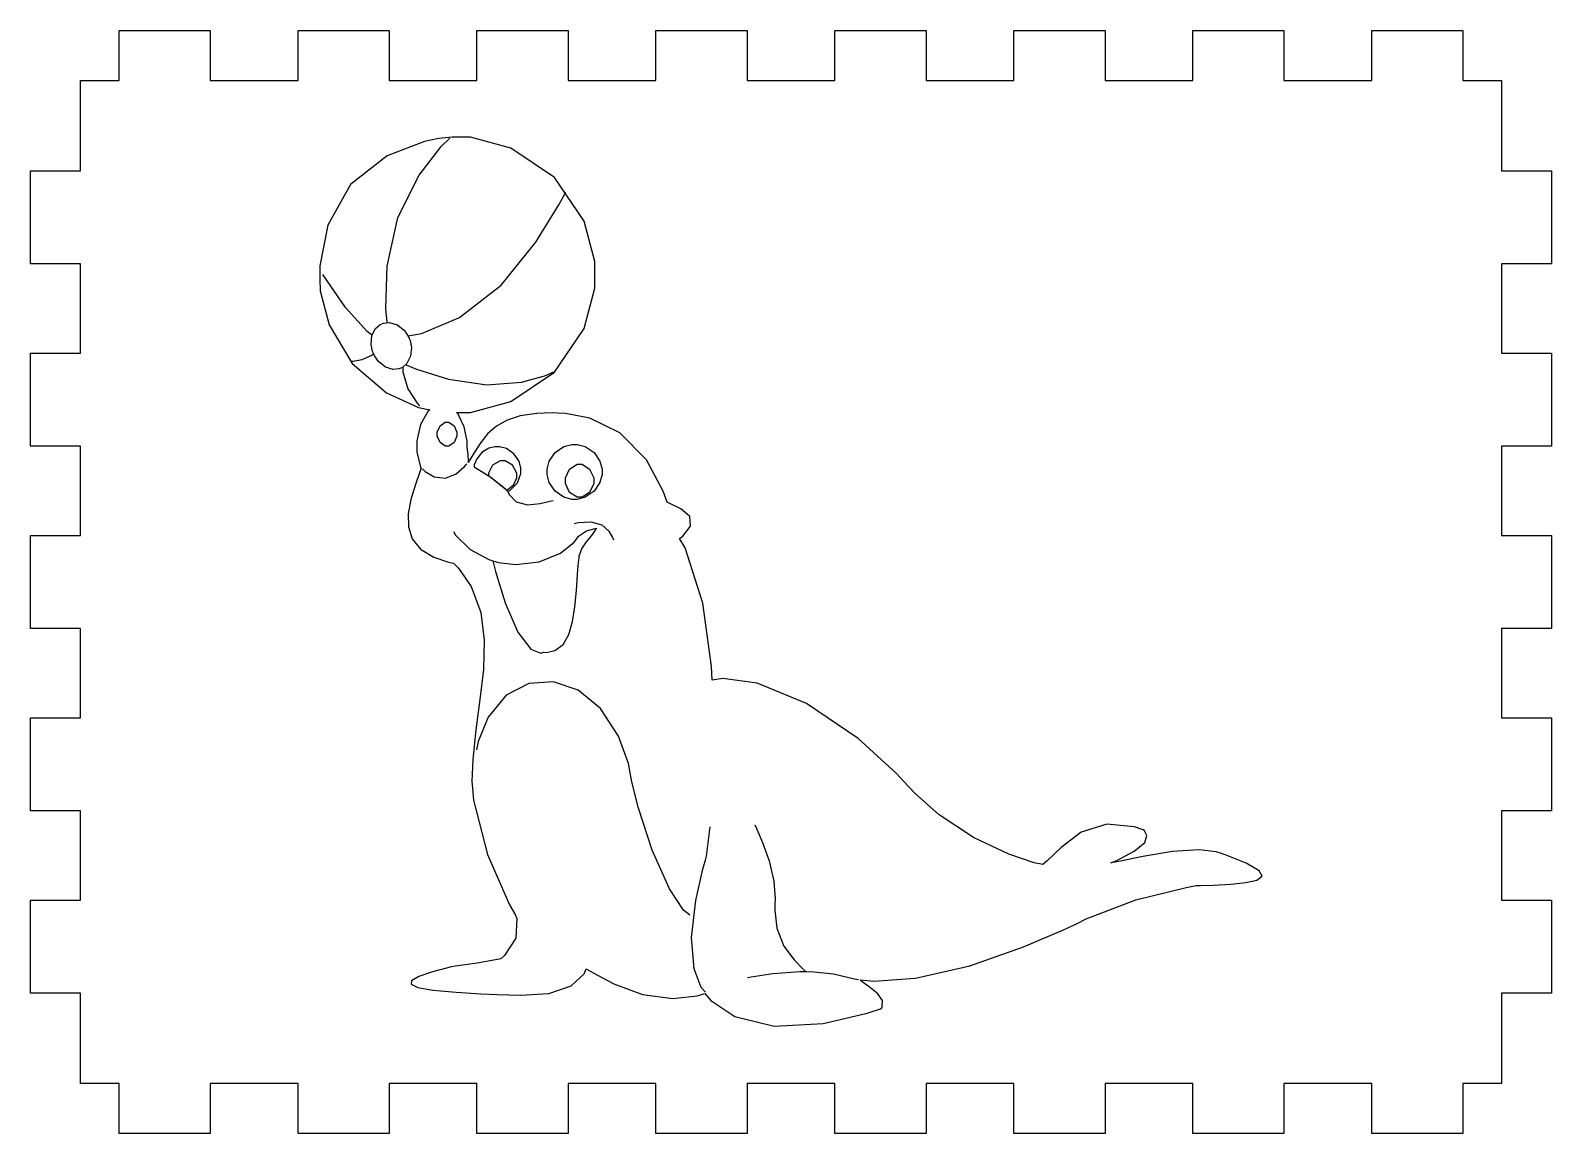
# Model space of a CAD drawing. Extents: x 0 to 185, y 0 to 229.
# Drawn here: x 94 to 185.1, y 0 to 66.1 of the extents above; entities that cross this region are included whole.
import ezdxf

# ---------------------------------------------------------------- set-up
doc = ezdxf.new("R2010")
doc.units = 0
doc.layers.get('0').update_dxf_attribs({"linetype": 'CONTINUOUS'})

msp = doc.modelspace()

# ---------------------------------------------------------------- linework, layer by layer
at = {"color": 1}
for p, q in [((99.3525, 63.0509), (99.3525, 66.0506)), ((99.3525, 66.0506), (104.805, 66.0506)), ((104.805, 66.0506), (104.805, 63.0509)), ((110.059, 63.0509), (110.059, 66.0506)), ((110.059, 66.0506), (115.511, 66.0506)), ((115.511, 66.0506), (115.511, 63.0509)), ((120.764, 63.0509), (120.764, 66.0506)), ((120.764, 66.0506), (126.217, 66.0506)), ((126.217, 66.0506), (126.217, 63.0509)), ((131.47, 63.0509), (131.47, 66.0506)), ((131.47, 66.0506), (136.923, 66.0506)), ((136.923, 66.0506), (136.923, 63.0509)), ((142.176, 63.0509), (142.176, 66.0506)), ((142.176, 66.0506), (147.629, 66.0506)), ((147.629, 66.0506), (147.629, 63.0509)), ((152.882, 63.0509), (152.882, 66.0506)), ((152.882, 66.0506), (158.335, 66.0506)), ((158.335, 66.0506), (158.335, 63.0509)), ((163.588, 63.0509), (163.588, 66.0506)), ((163.588, 66.0506), (169.041, 66.0506)), ((169.041, 66.0506), (169.041, 63.0509)), ((174.294, 63.0509), (174.294, 66.0506)), ((174.294, 66.0506), (179.747, 66.0506)), ((179.747, 66.0506), (179.747, 63.0509)), ((97.0499, 63.0509), (99.3525, 63.0509)), ((97.0499, 57.646), (97.0499, 63.0509)), ((104.805, 63.0509), (110.059, 63.0509)), ((115.511, 63.0509), (120.764, 63.0509)), ((126.217, 63.0509), (131.47, 63.0509)), ((136.923, 63.0509), (142.176, 63.0509)), ((147.629, 63.0509), (152.882, 63.0509)), ((158.335, 63.0509), (163.588, 63.0509)), ((169.041, 63.0509), (174.294, 63.0509)), ((179.747, 63.0509), (182.05, 63.0509)), ((182.05, 63.0509), (182.05, 57.646)), ((94.0498, 52.0912), (94.0498, 57.646)), ((94.0498, 57.646), (97.0499, 57.646)), ((182.05, 57.646), (185.05, 57.646)), ((185.05, 57.646), (185.05, 52.0912)), ((97.0499, 52.0912), (94.0498, 52.0912)), ((97.0499, 46.736), (97.0499, 52.0912)), ((185.05, 52.0912), (182.05, 52.0912)), ((182.05, 52.0912), (182.05, 46.736)), ((94.0498, 41.1826), (94.0498, 46.736)), ((94.0498, 46.736), (97.0499, 46.736)), ((182.05, 46.736), (185.05, 46.736)), ((185.05, 46.736), (185.05, 41.1826)), ((97.0499, 41.1826), (94.0498, 41.1826)), ((97.0499, 35.8278), (97.0499, 41.1826)), ((185.05, 41.1826), (182.05, 41.1826)), ((182.05, 41.1826), (182.05, 35.8278)), ((94.0498, 30.2727), (94.0498, 35.8278)), ((94.0498, 35.8278), (97.0499, 35.8278)), ((182.05, 35.8278), (185.05, 35.8278)), ((185.05, 35.8278), (185.05, 30.2727)), ((97.0499, 30.2727), (94.0498, 30.2727)), ((97.0499, 24.9191), (97.0499, 30.2727)), ((185.05, 30.2727), (182.05, 30.2727)), ((182.05, 30.2727), (182.05, 24.9191)), ((94.0498, 19.3642), (94.0498, 24.9191)), ((94.0498, 24.9191), (97.0499, 24.9191)), ((182.05, 24.9191), (185.05, 24.9191)), ((185.05, 24.9191), (185.05, 19.3642)), ((97.0499, 19.3642), (94.0498, 19.3642)), ((97.0499, 14.0091), (97.0499, 19.3642)), ((185.05, 19.3642), (182.05, 19.3642)), ((182.05, 19.3642), (182.05, 14.0091)), ((94.0498, 8.45425), (94.0498, 14.0091)), ((94.0498, 14.0091), (97.0499, 14.0091)), ((182.05, 14.0091), (185.05, 14.0091)), ((185.05, 14.0091), (185.05, 8.45425)), ((97.0499, 8.45425), (94.0498, 8.45425)), ((97.0499, 3.0496), (97.0499, 8.45425)), ((185.05, 8.45425), (182.05, 8.45425)), ((182.05, 8.45425), (182.05, 3.0496)), ((99.3525, 3.0496), (97.0499, 3.0496)), ((99.3525, 0.04961), (99.3525, 3.0496)), ((110.059, 3.0496), (104.805, 3.0496)), ((104.805, 3.0496), (104.805, 0.04961)), ((110.059, 0.04961), (110.059, 3.0496)), ((120.764, 3.0496), (115.511, 3.0496)), ((115.511, 3.0496), (115.511, 0.04961)), ((120.764, 0.04961), (120.764, 3.0496)), ((131.47, 3.0496), (126.217, 3.0496)), ((126.217, 3.0496), (126.217, 0.04961)), ((131.47, 0.04961), (131.47, 3.0496)), ((142.176, 3.0496), (136.923, 3.0496)), ((136.923, 3.0496), (136.923, 0.04961)), ((142.176, 0.04961), (142.176, 3.0496)), ((152.882, 3.0496), (147.629, 3.0496)), ((147.629, 3.0496), (147.629, 0.04961)), ((152.882, 0.04961), (152.882, 3.0496)), ((163.588, 3.0496), (158.335, 3.0496)), ((158.335, 3.0496), (158.335, 0.04961)), ((163.588, 0.04961), (163.588, 3.0496)), ((174.294, 3.0496), (169.041, 3.0496)), ((169.041, 3.0496), (169.041, 0.04961)), ((174.294, 0.04961), (174.294, 3.0496)), ((182.05, 3.0496), (179.747, 3.0496)), ((179.747, 3.0496), (179.747, 0.04961)), ((104.805, 0.04961), (99.3525, 0.04961)), ((115.511, 0.04961), (110.059, 0.04961)), ((126.217, 0.04961), (120.764, 0.04961)), ((136.923, 0.04961), (131.47, 0.04961)), ((147.629, 0.04961), (142.176, 0.04961)), ((158.335, 0.04961), (152.882, 0.04961)), ((169.041, 0.04961), (163.588, 0.04961)), ((179.747, 0.04961), (174.294, 0.04961))]:
    msp.add_line(p, q, dxfattribs=at)
at = {"color": 0}
for p, q in [((117.62, 59.4046), (115.387, 58.5417)), ((118.39, 59.563), (117.62, 59.4046)), ((118.486, 59.5835), (118.39, 59.563)), ((119.283, 59.6593), (118.486, 59.5835)), ((118.63, 59.0984), (119.14, 59.6029)), ((119.582, 59.6593), (119.283, 59.6593)), ((120.383, 59.6607), (119.582, 59.6593)), ((122.786, 59.0144), (120.383, 59.6607)), ((115.387, 58.5417), (113.2, 56.8413)), ((117.299, 57.3814), (118.63, 59.0984)), ((125.404, 57.2491), (122.786, 59.0144)), ((116.034, 54.8527), (117.299, 57.3814)), ((113.2, 56.8413), (111.85, 54.4008)), ((127.168, 54.6322), (125.404, 57.2491)), ((124.277, 53.3742), (125.658, 55.6094)), ((125.658, 55.6094), (126.074, 56.3771)), ((115.384, 51.9465), (116.034, 54.8527)), ((127.816, 52.2291), (127.168, 54.6322)), ((111.85, 54.4008), (111.373, 51.9688)), ((122.204, 50.8138), (124.277, 53.3742)), ((111.373, 51.9688), (111.363, 51.1556)), ((115.309, 49.4206), (115.384, 51.9465)), ((127.816, 51.4269), (127.816, 52.2291)), ((111.363, 51.1556), (111.385, 50.4733)), ((111.762, 51.1224), (111.544, 51.4544)), ((112.903, 49.4661), (111.762, 51.1224)), ((127.816, 50.6264), (127.816, 51.4269)), ((111.385, 50.4733), (111.919, 48.4382)), ((119.712, 48.8844), (122.204, 50.8138)), ((127.168, 48.223), (127.816, 50.6264)), ((114.195, 48.0385), (112.903, 49.4661)), ((115.389, 48.5881), (115.309, 49.4206)), ((111.919, 48.4382), (113.301, 46.1148)), ((114.7, 48.2177), (114.967, 48.4547)), ((114.967, 48.4547), (115.072, 48.4988)), ((115.072, 48.4988), (115.175, 48.5429)), ((115.175, 48.5429), (115.53, 48.5733)), ((115.53, 48.5733), (115.991, 48.4325)), ((115.991, 48.4325), (116.4, 48.1087)), ((117.438, 47.9266), (119.712, 48.8844)), ((114.49, 47.8194), (114.195, 48.0385)), ((114.434, 47.2694), (114.482, 47.789)), ((114.482, 47.789), (114.7, 48.2177)), ((116.4, 48.1087), (116.65, 47.7559)), ((116.65, 47.7806), (117.438, 47.9266)), ((116.65, 47.7559), (116.705, 47.6264)), ((116.705, 47.6264), (116.759, 47.4984)), ((116.759, 47.4984), (116.84, 47.075)), ((125.404, 45.6061), (127.168, 48.223)), ((114.449, 46.6027), (113.882, 46.3462)), ((114.516, 46.8464), (114.434, 47.2694)), ((114.573, 46.6743), (114.449, 46.6027)), ((114.572, 46.7169), (114.516, 46.8464)), ((114.625, 46.5889), (114.572, 46.7169)), ((114.875, 46.2361), (114.625, 46.5889)), ((116.792, 46.5557), (116.574, 46.1257)), ((116.84, 47.075), (116.792, 46.5557)), ((113.352, 46.2442), (113.247, 46.2485)), ((113.301, 46.1148), (115.358, 44.3632)), ((113.882, 46.3462), (113.352, 46.2442)), ((115.282, 45.9123), (114.875, 46.2361)), ((115.743, 45.7715), (115.282, 45.9123)), ((116.098, 45.799), (115.743, 45.7715)), ((116.203, 45.8431), (116.098, 45.799)), ((116.307, 45.8872), (116.203, 45.8431)), ((116.574, 46.1257), (116.307, 45.8872)), ((116.327, 45.8791), (116.337, 45.6336)), ((116.337, 45.6336), (116.634, 44.6112)), ((116.526, 46.0446), (117.14, 45.7824)), ((117.14, 45.7824), (119.067, 45.1778)), ((122.786, 43.8422), (125.404, 45.6061)), ((124.885, 45.4131), (125.337, 45.6212)), ((116.634, 44.6112), (117.181, 43.7582)), ((119.067, 45.1778), (121.356, 44.8398)), ((121.356, 44.8398), (123.432, 45)), ((123.432, 45), (124.885, 45.4131)), ((115.358, 44.3632), (117.275, 43.495)), ((117.181, 43.7582), (117.318, 43.5984)), ((120.383, 43.1945), (122.786, 43.8422)), ((117.275, 43.495), (117.946, 43.3585)), ((117.831, 43.2537), (117.384, 42.4642)), ((117.946, 43.3585), (117.831, 43.2537)), ((119.64, 43.0858), (119.546, 43.1973)), ((119.546, 43.1973), (119.555, 43.1973)), ((119.555, 43.1973), (119.575, 43.1945)), ((119.575, 43.1945), (119.582, 43.1945)), ((119.582, 43.1945), (120.383, 43.1945)), ((119.999, 42.3347), (119.64, 43.0858)), ((123.355, 42.9976), (122.561, 42.7373)), ((124.346, 43.1394), (123.355, 42.9976)), ((125.266, 43.1655), (124.346, 43.1394)), ((125.574, 43.1518), (125.266, 43.1655)), ((126.059, 43.1327), (125.574, 43.1518)), ((127.507, 42.8431), (126.059, 43.1327)), ((129.318, 41.9668), (127.507, 42.8431)), ((117.384, 42.4642), (117.171, 41.505)), ((118.383, 42.0204), (118.556, 42.3968)), ((118.383, 41.8952), (118.383, 42.0204)), ((118.383, 41.7696), (118.383, 41.8952)), ((118.556, 42.3968), (118.87, 42.605)), ((118.87, 42.605), (118.974, 42.605)), ((118.974, 42.605), (119.078, 42.605)), ((119.078, 42.605), (119.392, 42.3968)), ((119.392, 42.3968), (119.566, 42.0204)), ((119.566, 42.0204), (119.566, 41.8952)), ((119.566, 41.8952), (119.566, 41.7696)), ((120.171, 41.4747), (119.999, 42.3347)), ((121.418, 41.9283), (120.99, 41.4059)), ((121.929, 42.376), (121.418, 41.9283)), ((122.561, 42.7373), (121.929, 42.376)), ((130.897, 40.3518), (129.318, 41.9668)), ((117.171, 41.505), (117.171, 41.1854)), ((117.171, 41.1854), (117.171, 40.8421)), ((118.556, 41.3935), (118.383, 41.7696)), ((118.87, 41.184), (118.556, 41.3935)), ((118.974, 41.184), (118.87, 41.184)), ((119.078, 41.184), (118.974, 41.184)), ((119.392, 41.3935), (119.078, 41.184)), ((119.566, 41.7696), (119.392, 41.3935)), ((120.169, 41.0986), (120.171, 41.1868)), ((120.235, 40.6809), (120.169, 41.0986)), ((120.171, 41.1868), (120.171, 41.4747)), ((120.99, 41.4059), (120.61, 40.8259)), ((121.481, 41.0489), (121.059, 40.798)), ((121.854, 41.1399), (121.481, 41.0489)), ((121.98, 41.1399), (121.854, 41.1399)), ((122.116, 41.1399), (121.98, 41.1399)), ((122.528, 41.0298), (122.116, 41.1399)), ((122.976, 40.7278), (122.528, 41.0298)), ((125.444, 40.797), (125.966, 41.1484)), ((125.966, 41.1484), (126.446, 41.2764)), ((126.446, 41.2764), (126.606, 41.2764)), ((126.606, 41.2764), (126.764, 41.2764)), ((126.764, 41.2764), (127.244, 41.1484)), ((127.244, 41.1484), (127.766, 40.797)), ((117.171, 40.8421), (117.381, 39.915)), ((120.019, 39.9563), (120.157, 40.1204)), ((120.259, 40.2802), (120.235, 40.6809)), ((120.329, 40.356), (120.237, 40.1987)), ((120.237, 40.1987), (120.259, 40.2802)), ((120.61, 40.8259), (120.329, 40.356)), ((120.604, 40.0625), (120.587, 39.9383)), ((120.749, 40.4178), (120.604, 40.0625)), ((121.059, 40.798), (120.749, 40.4178)), ((122.151, 40.2911), (121.701, 40.0346)), ((122.301, 40.2911), (122.151, 40.2911)), ((122.45, 40.2911), (122.301, 40.2911)), ((122.899, 40.0346), (122.45, 40.2911)), ((123.279, 40.2788), (122.976, 40.7278)), ((123.391, 39.8667), (123.279, 40.2788)), ((124.963, 39.7951), (125.091, 40.2745)), ((125.091, 40.2745), (125.444, 40.797)), ((126.305, 39.8103), (126.753, 40.0995)), ((126.753, 40.0995), (126.904, 40.0995)), ((126.904, 40.0995), (127.052, 40.0995)), ((127.052, 40.0995), (127.5, 39.8103)), ((127.766, 40.797), (128.119, 40.2745)), ((128.119, 40.2745), (128.248, 39.7951)), ((131.909, 38.4859), (130.897, 40.3518)), ((117.326, 39.5813), (117.08, 38.8895)), ((117.413, 39.8103), (117.326, 39.5813)), ((117.381, 39.915), (117.423, 39.8127)), ((117.423, 39.8127), (117.413, 39.8103)), ((117.507, 39.8117), (117.657, 39.6695)), ((117.657, 39.6695), (118.205, 39.3404)), ((118.205, 39.3404), (118.879, 39.2575)), ((118.879, 39.2575), (119.528, 39.5277)), ((119.528, 39.5277), (120.019, 39.9563)), ((120.587, 39.9383), (120.755, 39.8445)), ((120.755, 39.8445), (121.597, 39.3139)), ((121.701, 40.0346), (121.453, 39.569)), ((121.453, 39.569), (121.453, 39.4134)), ((121.453, 39.4134), (121.541, 39.3541)), ((121.541, 39.3541), (122.428, 38.6514)), ((121.597, 39.3139), (122.446, 38.6373)), ((123.147, 39.5704), (122.899, 40.0346)), ((122.971, 38.8814), (123.147, 39.2825)), ((123.147, 39.4148), (123.147, 39.5704)), ((123.147, 39.2825), (123.147, 39.4148)), ((123.182, 38.9915), (123.391, 39.5457)), ((123.391, 39.7288), (123.391, 39.8667)), ((123.391, 39.5457), (123.391, 39.7288)), ((124.963, 39.6353), (124.963, 39.7951)), ((124.963, 39.4765), (124.963, 39.6353)), ((125.091, 38.9971), (124.963, 39.4765)), ((126.059, 39.2864), (126.305, 39.8103)), ((126.059, 39.1114), (126.059, 39.2864)), ((127.5, 39.8103), (127.748, 39.2864)), ((127.748, 39.2864), (127.748, 39.1114)), ((128.248, 39.4765), (128.119, 38.9971)), ((128.248, 39.7951), (128.248, 39.6353)), ((128.248, 39.6353), (128.248, 39.4765)), ((117.08, 38.8895), (116.811, 37.9924)), ((122.428, 38.6514), (122.517, 38.5671)), ((122.446, 38.6373), (122.618, 38.4708)), ((122.517, 38.5671), (122.61, 38.5932)), ((122.601, 38.4694), (122.683, 38.2901)), ((122.61, 38.5932), (122.971, 38.8814)), ((122.618, 38.4708), (122.736, 38.5314)), ((122.683, 38.2901), (123.118, 37.8382)), ((122.736, 38.5314), (123.182, 38.9915)), ((125.444, 38.475), (125.091, 38.9971)), ((125.966, 38.1222), (125.444, 38.475)), ((126.059, 38.9378), (126.059, 39.1114)), ((126.305, 38.4143), (126.059, 38.9378)), ((126.753, 38.1247), (126.305, 38.4143)), ((127.5, 38.4143), (127.052, 38.1247)), ((127.766, 38.475), (127.244, 38.1222)), ((127.748, 38.9378), (127.5, 38.4143)), ((127.748, 39.1114), (127.748, 38.9378)), ((128.119, 38.9971), (127.766, 38.475)), ((132.132, 37.8245), (131.909, 38.4859)), ((116.811, 37.9924), (116.657, 37.138)), ((123.118, 37.8382), (123.785, 37.6619)), ((123.785, 37.6619), (124.54, 37.7529)), ((124.54, 37.7529), (125.125, 37.8876)), ((125.125, 37.8876), (125.321, 37.925)), ((126.446, 37.9924), (125.966, 38.1222)), ((126.606, 37.9924), (126.446, 37.9924)), ((126.764, 37.9924), (126.606, 37.9924)), ((126.904, 38.1247), (126.753, 38.1247)), ((127.244, 38.1222), (126.764, 37.9924)), ((127.052, 38.1247), (126.904, 38.1247)), ((132.343, 37.7349), (132.132, 37.8245)), ((132.963, 37.4248), (132.343, 37.7349)), ((133.497, 36.9672), (132.963, 37.4248)), ((116.657, 37.138), (116.667, 36.3456)), ((126.576, 36.558), (126.818, 36.613)), ((126.818, 36.613), (127.577, 36.6586)), ((127.577, 36.6586), (128.235, 36.4712)), ((128.235, 36.4712), (128.651, 36.0839)), ((133.539, 36.3954), (133.497, 36.9672)), ((116.667, 36.3456), (116.892, 35.6362)), ((116.892, 35.6362), (117.38, 35.0242)), ((119.353, 36.0729), (119.485, 35.8592)), ((119.485, 35.8592), (120.366, 34.987)), ((126.57, 35.4252), (126.772, 35.6912)), ((126.772, 35.6912), (126.844, 35.7861)), ((126.844, 35.7861), (127.312, 36.1156)), ((127.312, 36.1156), (127.841, 36.2603)), ((127.318, 35.457), (127.637, 35.8316)), ((127.637, 35.8316), (127.857, 36.1569)), ((127.841, 36.2603), (127.943, 36.2631)), ((127.857, 36.1569), (127.907, 36.274)), ((128.651, 36.0839), (128.87, 35.7131)), ((128.87, 35.7131), (128.931, 35.5822)), ((132.888, 35.6471), (133.077, 35.7999)), ((133.213, 35.0876), (132.888, 35.6471)), ((133.077, 35.7999), (133.539, 36.3954)), ((117.38, 35.0242), (118.183, 34.5336)), ((120.366, 34.987), (121.467, 34.3931)), ((124.492, 34.2497), (125.761, 34.7803)), ((125.761, 34.7803), (126.57, 35.4252)), ((126.869, 34.4702), (126.886, 34.6163)), ((126.886, 34.6163), (127.035, 35.0407)), ((127.035, 35.0407), (127.318, 35.457)), ((134.282, 31.7886), (133.213, 35.0876)), ((118.183, 34.5336), (119.054, 34.2387)), ((119.054, 34.2387), (119.352, 34.1781)), ((119.352, 34.1781), (119.659, 33.8735)), ((119.659, 33.8735), (120.408, 32.7767)), ((121.467, 34.3931), (121.711, 34.3187)), ((121.71, 34.3131), (121.872, 33.6834)), ((121.711, 34.3187), (122.043, 34.2181)), ((121.872, 33.6834), (122.455, 31.8134)), ((122.043, 34.2181), (123.098, 34.0982)), ((123.098, 34.0982), (124.492, 34.2497)), ((126.782, 33.518), (126.842, 34.2332)), ((126.842, 34.2332), (126.869, 34.4702)), ((120.408, 32.7767), (120.986, 31.2263)), ((126.709, 32.5355), (126.782, 33.518)), ((126.62, 31.5722), (126.709, 32.5355)), ((120.986, 31.2263), (121.197, 29.5617)), ((122.455, 31.8134), (123.21, 30.0413)), ((126.48, 30.682), (126.62, 31.5722)), ((134.786, 27.9879), (134.282, 31.7886)), ((123.21, 30.0413), (123.98, 29.038)), ((126.256, 29.9131), (126.48, 30.682)), ((121.197, 29.5617), (121.147, 27.8157)), ((125.429, 28.9429), (125.917, 29.3164)), ((125.917, 29.3164), (126.256, 29.9131)), ((123.98, 29.038), (124.593, 28.7969)), ((124.593, 28.7969), (124.761, 28.8437)), ((124.761, 28.8437), (124.925, 28.8327)), ((124.925, 28.8327), (125.429, 28.9429)), ((121.147, 27.8157), (120.944, 26.0229)), ((134.828, 27.1763), (134.786, 27.9879)), ((123.866, 26.9861), (122.52, 26.2874)), ((125.339, 27.0771), (123.866, 26.9861)), ((126.813, 26.5727), (125.339, 27.0771)), ((128.154, 25.4868), (126.813, 26.5727)), ((135.479, 27.2728), (134.828, 27.1763)), ((137.517, 26.9903), (135.479, 27.2728)), ((140.487, 25.7817), (137.517, 26.9903)), ((120.944, 26.0229), (120.694, 24.2149)), ((122.52, 26.2874), (121.43, 24.9673)), ((129.237, 23.8345), (128.154, 25.4868)), ((143.561, 23.6857), (140.487, 25.7817)), ((121.43, 24.9673), (120.829, 23.5149)), ((120.694, 24.2149), (120.507, 22.4262)), ((129.826, 22.1919), (129.237, 23.8345)), ((145.869, 21.598), (143.561, 23.6857)), ((120.829, 23.5149), (120.726, 23.0105)), ((120.507, 22.4262), (120.463, 21.1226)), ((129.931, 21.6269), (129.826, 22.1919)), ((120.463, 21.1226), (120.489, 20.6899)), ((130.029, 21.095), (129.931, 21.6269)), ((130.429, 19.5158), (130.029, 21.095)), ((146.567, 20.8346), (145.869, 21.598)), ((120.489, 20.6899), (120.562, 19.994)), ((146.99, 20.3715), (146.567, 20.8346)), ((148.422, 19.1272), (146.99, 20.3715)), ((120.562, 19.994), (121.387, 16.739)), ((131.239, 17.0105), (130.429, 19.5158)), ((150.473, 17.7602), (148.422, 19.1272)), ((134.498, 16.6426), (134.689, 18.237)), ((134.689, 18.237), (134.709, 18.3968)), ((137.386, 18.5305), (137.503, 18.2673)), ((137.503, 18.2673), (137.847, 17.4694)), ((158.446, 18.5553), (156.902, 18.084)), ((160.106, 18.3982), (158.446, 18.5553)), ((160.623, 18.2314), (160.106, 18.3982)), ((160.692, 18.1612), (160.623, 18.2314)), ((137.847, 17.4694), (138.249, 16.3587)), ((152.583, 16.7597), (150.473, 17.7602)), ((156.902, 18.084), (155.717, 17.1662)), ((160.076, 16.9388), (160.726, 17.4708)), ((160.839, 17.8883), (160.692, 18.1612)), ((160.726, 17.4708), (160.839, 17.8883)), ((121.387, 16.739), (122.717, 13.7363)), ((132.284, 14.6844), (131.239, 17.0105)), ((134.276, 15.8764), (134.454, 16.4896)), ((134.454, 16.4896), (134.498, 16.6426)), ((154.097, 16.2567), (152.583, 16.7597)), ((154.901, 16.3862), (154.613, 16.1478)), ((155.717, 17.1662), (154.901, 16.3862)), ((158.683, 16.2429), (159.039, 16.3973)), ((159.039, 16.3973), (160.076, 16.9388)), ((160.593, 16.6233), (159.159, 16.3366)), ((162.37, 16.9209), (160.593, 16.6233)), ((163.959, 17.0188), (162.37, 16.9209)), ((164.986, 16.9099), (163.959, 17.0188)), ((165.302, 16.7997), (164.986, 16.9099)), ((165.677, 16.6701), (165.302, 16.7997)), ((166.785, 16.2223), (165.677, 16.6701)), ((133.852, 14.0036), (134.276, 15.8764)), ((138.249, 16.3587), (138.52, 15.1433)), ((154.613, 16.1478), (154.097, 16.2567)), ((159.159, 16.3366), (158.683, 16.2429)), ((167.554, 15.7786), (166.785, 16.2223)), ((167.729, 15.4506), (167.554, 15.7786)), ((133.112, 13.4111), (132.284, 14.6844)), ((138.52, 15.1433), (138.603, 14.107)), ((160.172, 14.0325), (163.182, 14.7794)), ((163.182, 14.7794), (163.787, 14.8883)), ((163.787, 14.8883), (164.046, 14.8952)), ((164.046, 14.8952), (164.826, 14.92)), ((164.826, 14.92), (165.857, 14.9724)), ((165.857, 14.9724), (166.763, 15.0661)), ((166.763, 15.0661), (167.426, 15.219)), ((167.426, 15.219), (167.729, 15.4506)), ((122.717, 13.7363), (123.044, 13.1658)), ((133.591, 11.7726), (133.852, 14.0036)), ((138.591, 13.7625), (138.578, 13.4097)), ((138.603, 14.107), (138.591, 13.7625)), ((157.216, 12.8971), (160.172, 14.0325)), ((123.044, 13.1658), (123.142, 12.9109)), ((123.142, 12.9109), (123.091, 11.7464)), ((133.488, 13.1093), (133.112, 13.4111)), ((138.578, 13.4097), (138.712, 12.3417)), ((156.639, 12.5939), (157.216, 12.8971)), ((138.712, 12.3417), (139.127, 11.2723)), ((153.457, 11.2282), (155.848, 12.2425)), ((155.848, 12.2425), (156.639, 12.5939)), ((123.091, 11.7464), (122.408, 10.7074)), ((133.755, 9.90395), (133.591, 11.7726)), ((139.127, 11.2723), (139.736, 10.44)), ((150.252, 10.0831), (153.457, 11.2282)), ((119.221, 10.028), (118.938, 9.95497)), ((119.472, 10.068), (119.221, 10.028)), ((120.774, 10.2512), (119.472, 10.068)), ((121.985, 10.4621), (120.774, 10.2512)), ((122.192, 10.5144), (121.985, 10.4621)), ((122.408, 10.7074), (122.192, 10.5144)), ((139.736, 10.44), (140.265, 9.9012)), ((146.999, 9.35549), (150.252, 10.0831)), ((116.856, 9.19565), (116.821, 8.98204)), ((117.294, 9.44093), (116.856, 9.19565)), ((118.095, 9.71793), (117.294, 9.44093)), ((118.938, 9.95497), (118.095, 9.71793)), ((126.405, 8.88972), (127.167, 9.60769)), ((127.167, 9.60769), (127.304, 9.9012)), ((127.304, 9.9012), (127.707, 9.66417)), ((127.707, 9.66417), (128.955, 9.01238)), ((134.184, 8.79327), (133.755, 9.90395)), ((137.166, 9.41613), (136.951, 9.36928)), ((138.464, 9.60219), (137.166, 9.41613)), ((140.077, 9.72069), (138.464, 9.60219)), ((140.452, 9.73307), (140.077, 9.72069)), ((140.265, 9.9012), (140.448, 9.72894)), ((140.448, 9.72894), (140.742, 9.74686)), ((140.742, 9.74686), (142.084, 9.60632)), ((142.084, 9.60632), (143.342, 9.31693)), ((143.342, 9.31693), (143.594, 9.26042)), ((143.813, 9.13638), (143.68, 9.23837)), ((143.68, 9.23837), (144.502, 9.17635)), ((144.228, 8.83874), (143.813, 9.13638)), ((144.502, 9.17635), (146.999, 9.35549)), ((116.821, 8.98204), (117.227, 8.79602)), ((117.227, 8.79602), (118.116, 8.63618)), ((118.116, 8.63618), (119.526, 8.50251)), ((119.526, 8.50251), (121.003, 8.41156)), ((121.003, 8.41156), (121.496, 8.38951)), ((121.496, 8.39089), (121.966, 8.37022)), ((121.496, 8.38951), (121.496, 8.39089)), ((121.966, 8.37022), (123.377, 8.32474)), ((123.377, 8.32474), (125.054, 8.4267)), ((125.054, 8.4267), (126.405, 8.88972)), ((128.955, 9.01238), (130.667, 8.37434)), ((130.667, 8.37434), (132.471, 8.13319)), ((132.471, 8.13319), (133.941, 8.29165)), ((133.941, 8.29165), (134.403, 8.43361)), ((134.426, 8.50526), (134.184, 8.79327)), ((134.403, 8.43361), (134.754, 8.01469)), ((144.723, 8.4322), (144.228, 8.83874)), ((145.015, 8.00365), (144.723, 8.4322)), ((134.754, 8.01469), (136.18, 7.06244)), ((144.107, 7.24987), (144.957, 7.53512)), ((144.957, 7.53512), (145.011, 7.6302)), ((145.011, 7.6302), (145.015, 8.00365)), ((136.18, 7.06244), (138.544, 6.46987)), ((138.544, 6.46987), (141.475, 6.63526)), ((141.475, 6.63526), (144.107, 7.24987))]:
    msp.add_line(p, q, dxfattribs=at)

doc.saveas('drawing.dxf')
